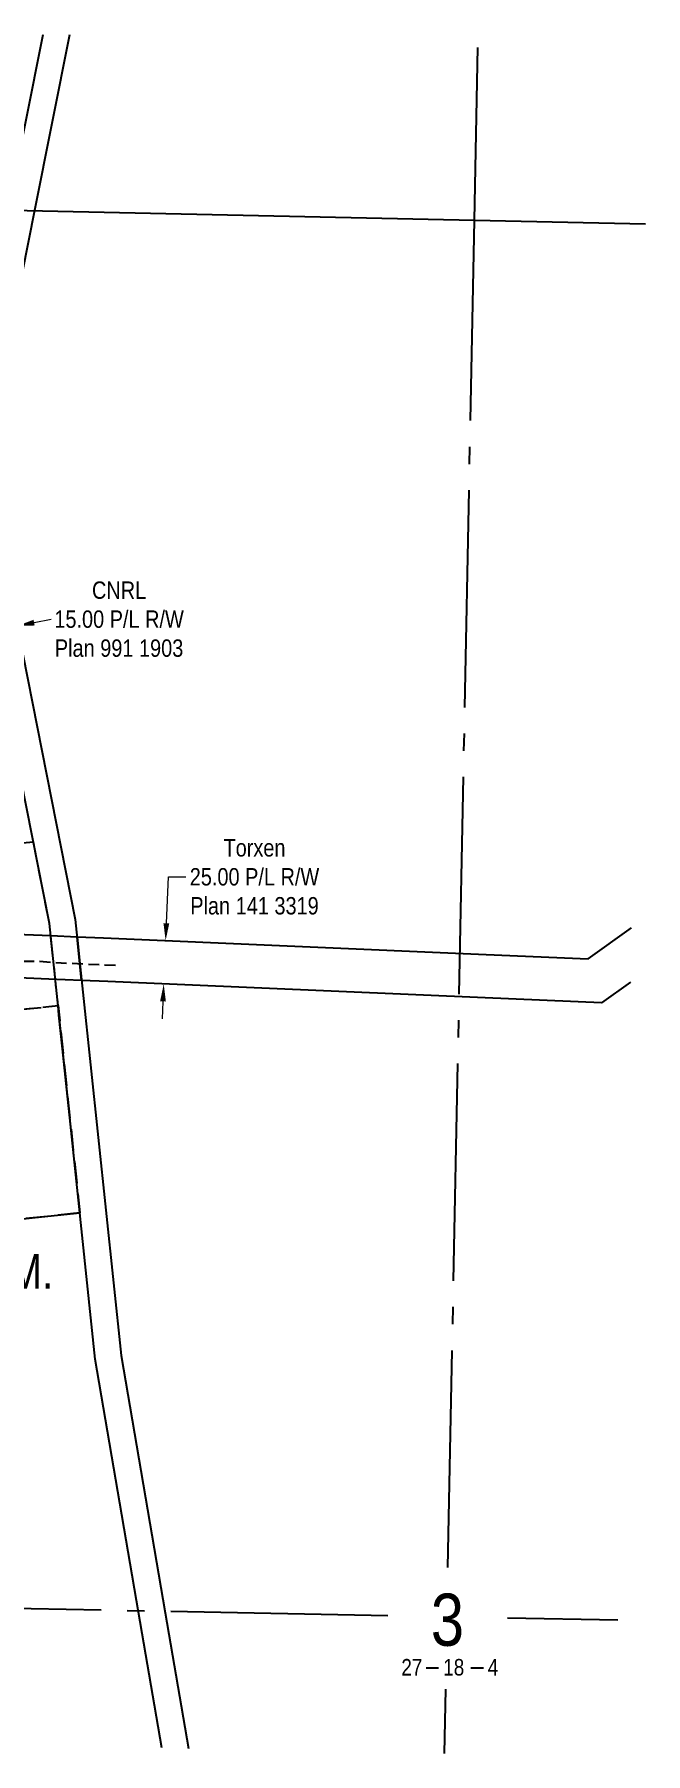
# Model space of a CAD drawing. Extents: x 396563 to 399624, y 5680217 to 5683485.
# Drawn here: x 398327 to 398679, y 5681661 to 5682651 of the extents above; entities that cross this region are included whole.
import ezdxf
from ezdxf.enums import TextEntityAlignment as Align

# ---------------------------------------------------------------- set-up
doc = ezdxf.new("R2010")
doc.units = 0
doc.header["$LTSCALE"] = 5
doc.header["$PDMODE"] = 34
doc.header["$PDSIZE"] = 0.03
for name, pattern in [('foc-ACCESSROAD', [3.75, 2.5, -1.25]), ('foc-QUARTERLINE', [33, 25, -3, 2, -3]), ('UG_PIPE', [1.875, 1.25, -0.625])]:
    doc.linetypes.add(name, pattern=pattern)
doc.layers.get('Defpoints').update_dxf_attribs({"color": 9})
for name, color, linetype in [('10', 1, 'Continuous'), ('9', 3, 'Continuous'), ('AS-FENCE', 48, 'foc-FENCE'), ('AS-PIPE-UG', 44, 'UG_PIPE'), ('C-RW', 13, 'Continuous'), ('C-SYMBOL', 7, 'Continuous'), ('C-WS', 13, 'foc-ACCESSROAD'), ('F-RW', 190, 'Continuous'), ('L-QSEC', 8, 'foc-QUARTERLINE'), ('L-SEC', 7, 'Continuous'), ('L-SECLBL', 7, 'Continuous')]:
    doc.layers.add(name, color=color, linetype=linetype)
doc.layers.add('C-RW-T', color=13, linetype='Continuous', lineweight=9)
doc.layers.add('F-RW-T', color=190, linetype='Continuous', lineweight=9)
doc.styles.add('175L', font='ARIALN.TTF', dxfattribs={"height": 20})
doc.styles.add('80CG', font='ARIALN.TTF', dxfattribs={"height": 10})
doc.styles.add('80L', font='ARIALN.TTF', dxfattribs={"height": 10})
doc.styles.add('foc-LtypeFont', font='ARIALN.TTF', dxfattribs={"height": 7.35})
doc.styles.add('SIMPLEX', font='ARIALN.TTF')
doc.linetypes.add('foc-FENCE', pattern='A,10,-1,["X",foc-LtypeFont,S=0.2,R=0,X=-0.625,Y=-0.75],-1.24', length=12.24)
doc.dimstyles.new('Compass 5 000', dxfattribs={"dimscale": 5, "dimtxt": 9, "dimasz": 2, "dimexe": 0.2, "dimexo": 0.0625, "dimgap": 0.5, "dimtad": 0, "dimtih": 1, "dimtoh": 1, "dimzin": 0, "dimdsep": 46, "dimtxsty": '80CG', "dimcen": 0.1, "dimse1": 1, "dimse2": 1, "dimclrd": 256, "dimclrt": 256, "dimaunit": 1, "dimadec": 4, "dimazin": 0, "dimtfac": 0.06, "dimtofl": 0, "dimtmove": 0, "dimatfit": 1, "dimfxl": 0.2, "dimtolj": 1, "dimtzin": 0, "dimlwd": -1, "dimarcsym": 0})

# ---------------------------------------------------------------- blocks, each defined once
blk = doc.blocks.new('L-SECLBL')
at = {"layer": '9', "color": 7}
for p, q in [((-5.08, -27.83), (-12.29, -27.83)), ((20.7, -27.83), (13.5, -27.83))]:
    blk.add_line(p, q, dxfattribs=at)
at = {"layer": '10', "color": 2, "style": 'SIMPLEX'}
blk.add_attdef('SEC', text='', height=30, dxfattribs=at).set_placement((0, 0), align=Align.MIDDLE)
at = {"layer": '10', "color": 5, "style": '80L'}
blk.add_attdef('TWP', text='', height=9.5, dxfattribs=at).set_placement((-14.43, -27.37), align=Align.MIDDLE_RIGHT)
blk.add_attdef('RGE', text='', height=9.5, dxfattribs=at).set_placement((3.62, -27.37), align=Align.MIDDLE_CENTER)
blk.add_attdef('MER', text='', height=9.5, dxfattribs=at).set_placement((23.17, -27.37), align=Align.MIDDLE_LEFT)
blk = doc.blocks.new('*D523')
at = {"layer": 'C-RW-T', "transparency": 16777216}
for p, q in [((398402.94, 5682139.2), (398404.09, 5682165.87)), ((398404.09, 5682165.87), (398414.09, 5682165.87)), ((398400.99, 5682094.26), (398400.56, 5682084.27))]:
    blk.add_line(p, q, dxfattribs=at)
for points in [[(398401.27, 5682139.27), (398404.6, 5682139.13), (398402.5, 5682129.21)], [(398399.33, 5682094.33), (398402.66, 5682094.18), (398401.42, 5682104.25)]]:
    blk.add_solid(points, dxfattribs=at)
at = {"layer": 'Defpoints', "color": 0, "transparency": 16777216}
for p in [(398402.5, 5682129.21), (398433.98, 5682127.85), (398432.9, 5682102.88)]:
    blk.add_point(p, dxfattribs=at)
at = {"layer": 'C-RW-T', "transparency": 16777216, "insert": (398453.63, 5682165.87), "char_height": 10, "attachment_point": 5, "style": '80CG'}
blk.add_mtext('\\A1;Torxen\\P25.00 P/L R/W\\PPlan 141 3319', dxfattribs=at)
blk = doc.blocks.new('*D524')
at = {"layer": 'Defpoints', "color": 0, "transparency": 16777216}
for p in [(398315.96, 5682315.59), (398301.25, 5682312.67), (398317.03, 5682310.22)]:
    blk.add_point(p, dxfattribs=at)
at = {"layer": 'F-RW-T', "transparency": 16777216}
for p, q in [((398326.84, 5682312.17), (398336.64, 5682314.11)), ((398292.51, 5682305.36), (398282.7, 5682303.42))]:
    blk.add_line(p, q, dxfattribs=at)
for points in [[(398326.51, 5682313.8), (398327.16, 5682310.53), (398317.03, 5682310.22)], [(398292.19, 5682307), (398292.83, 5682303.73), (398302.32, 5682307.31)]]:
    blk.add_solid(points, dxfattribs=at)
at = {"layer": 'F-RW-T', "transparency": 16777216, "insert": (398375.73, 5682314.11), "char_height": 10, "attachment_point": 5, "style": '80CG'}
blk.add_mtext('\\A1;CNRL\\P15.00 P/L R/W\\PPlan 991 1903', dxfattribs=at)

msp = doc.modelspace()

# ---------------------------------------------------------------- linework, layer by layer
at = {"layer": 'AS-FENCE', "flags": 128}
msp.add_lwpolyline([(398227.222, 5682070.972), (398229.556, 5682049.059), (398232.273, 5682021.966), (398233.577, 5682008.071), (398234.855, 5681995.153), (398236.455, 5681978.676), (398238.247, 5681960.455), (398263.289, 5681962.943), (398292.528, 5681966.106), (398310.381, 5681968.014), (398327.511, 5681969.84), (398353.133, 5681972.687), (398350.069, 5682001.81), (398347.758, 5682023.565), (398346.082, 5682039.816), (398343.246, 5682066.926), (398341.121, 5682086.262), (398340.644, 5682091.651)], dxfattribs=at)
at = {"layer": 'AS-PIPE-UG', "flags": 128}
msp.add_lwpolyline([(398373.661, 5682114.878), (398347.952, 5682115.99), (398327.152, 5682117.287), (398323.243, 5682117.168), (398312.882, 5682117.335), (398303.874, 5682113.877), (398287.071, 5682103.448), (398276.575, 5682098.446), (398262.649, 5682092.582), (398258.114, 5682090.982), (398251.502, 5682090.405), (398243.071, 5682091.198), (398232.016, 5682093.093), (398216.836, 5682095.883), (398198.73, 5682098.776), (398178.191, 5682102.149), (398159.869, 5682104.881), (398137.567, 5682108.335), (398122.492, 5682115.095), (398096.736, 5682131.316), (398073.686, 5682145.872), (398068.266, 5682149.653), (398049.114, 5682161.874), (398026.326, 5682175.838), (398001.92, 5682190.258), (397988.135, 5682199.024), (397980.789, 5682205.097), (397974.152, 5682215.822), (397963.153, 5682242.446), (397951.56, 5682269.844), (397938.896, 5682297.671), (397928.435, 5682322.859), (397917.768, 5682345.9), (397913.353, 5682357.247), (397912.725, 5682373.189), (397913.648, 5682394.389), (397914.44, 5682422.687), (397915.141, 5682441.286), (397915.26, 5682461.587), (397914.431, 5682465.88), (397910.872, 5682469.897), (397908.49, 5682471.569), (397891.353, 5682479.166), (397886.554, 5682481.037), (397878.433, 5682482.828), (397868.234, 5682480.216), (397864.161, 5682475.093), (397863.312, 5682470.944)], dxfattribs=at)
at = {"layer": 'C-RW', "flags": 128}
msp.add_lwpolyline([(397895.726, 5682433.158), (397923.926, 5682367.29), (397989.608, 5682213.877), (398135.473, 5682122.582), (398216.951, 5682109.097), (398306.446, 5682133.383), (398336.418, 5682132.078), (398351.563, 5682131.418), (398354.203, 5682106.289), (398335.33, 5682107.112), (398309.241, 5682108.248), (398218.242, 5682083.553), (398126.456, 5682098.744), (397969.716, 5682196.847), (397900.954, 5682357.454), (397880.009, 5682406.375), (397895.726, 5682433.158)], close=True, dxfattribs=at)
msp.add_lwpolyline([(398669.969, 5682105.348), (398653.169, 5682093.342), (398586.394, 5682096.233), (398369.324, 5682105.637), (398354.203, 5682106.285), (398351.563, 5682131.418), (398366.691, 5682130.764), (398586.884, 5682121.224), (398645.648, 5682118.678), (398670.586, 5682136.501)], dxfattribs=at)
at = {"layer": 'C-WS', "flags": 128}
for points in [[(398326.412, 5682185.941), (398275.62, 5682180.603), (398291.007, 5682086.614), (398340.646, 5682091.83), (398335.713, 5682139.044), (398326.412, 5682185.941)], [(398353.183, 5681972.536), (398233.889, 5681959.999), (398221.352, 5682079.293), (398271.058, 5682084.517), (398340.646, 5682091.83)]]:
    msp.add_lwpolyline(points, close=True, dxfattribs=at)
at = {"layer": 'F-RW', "flags": 128}
for points in [[(398400.365, 5681664.815), (398386.984, 5681742.854), (398362.017, 5681888.474), (398335.681, 5682139.072), (398282.975, 5682404.851), (398311.851, 5682549.525), (398332.023, 5682650.6)], [(398347.25, 5682650.276), (398327.078, 5682549.199), (398298.262, 5682404.845), (398350.521, 5682141.319), (398376.885, 5681890.461), (398402.25, 5681742.542), (398415.632, 5681664.501)]]:
    msp.add_lwpolyline(points, dxfattribs=at)
at = {"layer": 'L-QSEC'}
for p, q in [((398580.126, 5682543.728), (398582.076, 5682643.101)), ((398564.93, 5681768.504), (398580.126, 5682543.728)), ((398530.392, 5681740.763), (397757.713, 5681755.875)), ((398662.695, 5681738.175), (398599.105, 5681739.419)), ((398563.549, 5681698.551), (398562.813, 5681661.475))]:
    msp.add_line(p, q, dxfattribs=at)
at = {"layer": 'L-SEC'}
for p, q in [((397773.595, 5682560.981), (398580.127, 5682543.728)), ((398580.126, 5682543.728), (398678.612, 5682541.621))]:
    msp.add_line(p, q, dxfattribs=at)

# ---------------------------------------------------------------- block references
at = {"layer": 'L-SECLBL', "color": 4, "xscale": 0.99959203, "yscale": 0.99959203, "zscale": 0.99959203}
msp.add_blockref('L-SECLBL', (398564.62, 5681738.518), dxfattribs=at).add_auto_attribs({'SEC': '3', 'TWP': '27', 'RGE': '18', 'MER': '4'})

# ---------------------------------------------------------------- dimensions: what is measured, and where the dimension line sits
at = {"layer": 'C-RW-T'}
dim = msp.add_linear_dim(base=(398402.505, 5682129.212), p1=(398432.899, 5682102.883), p2=(398433.98, 5682127.849), angle=87.519402, text='Torxen\\P25.00 P/L R/W\\PPlan 141 3319', dimstyle='Compass 5 000', dxfattribs=at)
dim.commit()
dim.dimension.update_dxf_attribs({"geometry": '*D523', "text_midpoint": (398453.632, 5682165.871), "dimtype": 161})
at = {"layer": 'F-RW-T'}
dim = msp.add_aligned_dim(p1=(398301.255, 5682312.671), p2=(398315.962, 5682315.588), distance=-5.47, text='CNRL\\P15.00 P/L R/W\\PPlan 991 1903', dimstyle='Compass 5 000', dxfattribs=at)
dim.commit()
dim.dimension.update_dxf_attribs({"geometry": '*D524', "text_midpoint": (398375.73, 5682314.113)})

# ---------------------------------------------------------------- next in the draw order: texts
at = {"layer": 'C-SYMBOL', "color": 3, "insert": (398190.819, 5681948.881), "char_height": 19.99184, "width": 295.48377, "attachment_point": 2, "style": '175L', "bg_fill": 3, "box_fill_scale": 1.15, "bg_fill_color": 256, "bg_fill_true_color": 256, "bg_fill_transparency": 0}
msp.add_mtext('N.W.1/4 Sec. 3-27-18-W.4M.', dxfattribs=at)

doc.saveas('drawing.dxf')
